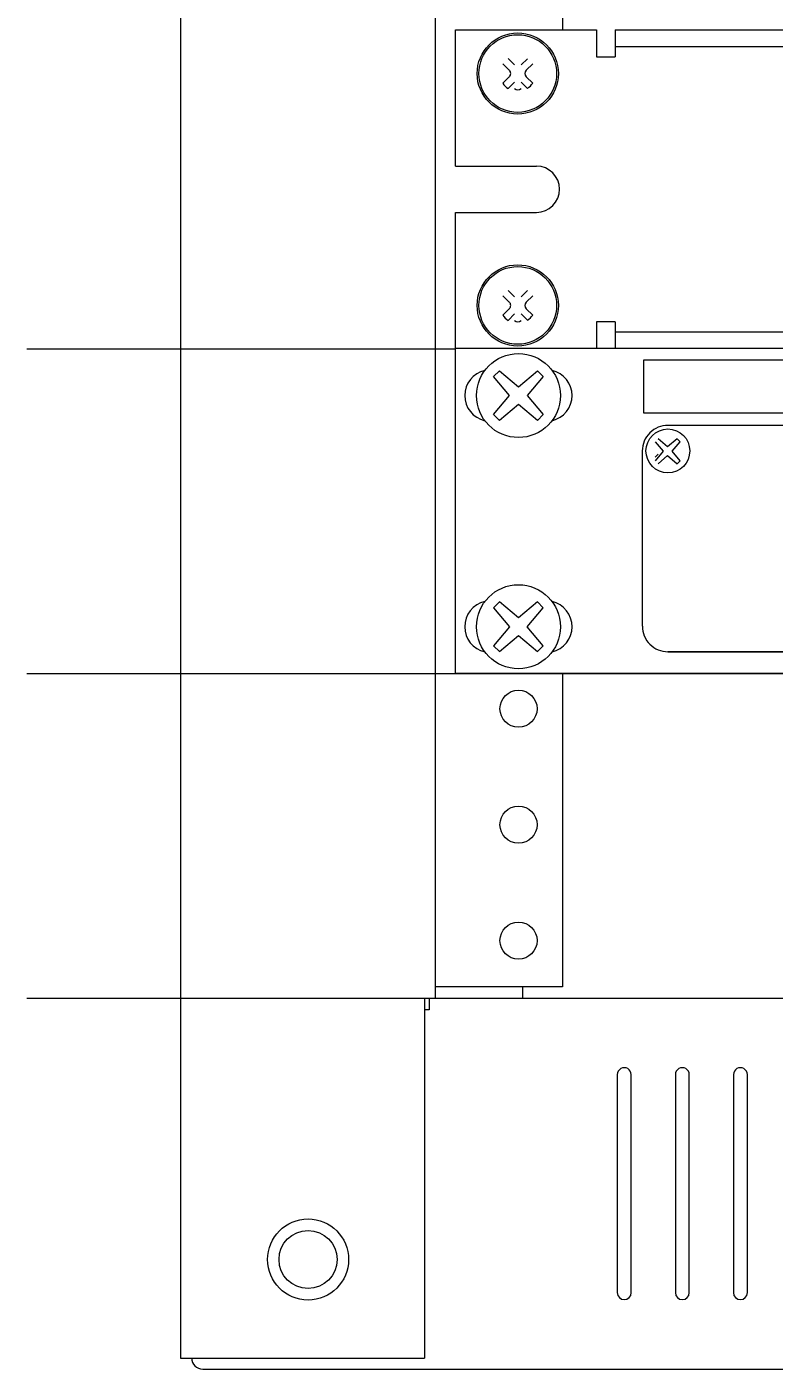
# Model space of a CAD drawing. Header units: millimetres. Extents: x -71336 to -35435, y -26189 to 22712.
# Drawn here: x -57405.2 to -57302.9, y -3200.3 to -3016.6 of the extents above; entities that cross this region are included whole.
import ezdxf
from ezdxf.enums import TextEntityAlignment as Align

# ---------------------------------------------------------------- set-up
doc = ezdxf.new("R2010")
doc.units = ezdxf.units.MM
doc.set_wipeout_variables(frame=1)
doc.linetypes.add('DASHED', pattern=[0.75, 0.5, -0.25])
doc.layers.add('SC - 6 Core Control', color=40, linetype='DASHED')
doc.layers.add('SC - Equipment', color=7, linetype='Continuous', lineweight=13)
doc.layers.add('SC - Rack Layout - U-guides and centreline', color=5, linetype='Continuous', lineweight=13, plot=False)
doc.styles.add('ARIAL', font='arial.ttf')
doc.styles.add('STYLE1', font='arial.ttf', dxfattribs={"height": 50})

# ---------------------------------------------------------------- blocks, each defined once
blk = doc.blocks.new('*U104')
at = {"layer": 'SC - Rack Layout - U-guides and centreline', "ltscale": 5}
blk.add_lwpolyline([(-300, 0), (300, 0)], dxfattribs=at)
blk = doc.blocks.new('*U105')
at = {"layer": 'SC - Rack Layout - U-guides and centreline', "color": 0, "linetype": 'ByBlock', "lineweight": -2, "transparency": 16777216}
for p in [(0, 88.9), (0, 44.45), (0, 0)]:
    blk.add_blockref('*U104', p, dxfattribs=at)
blk = doc.blocks.new('*U160')
at = {"ltscale": 5}
blk.add_line((-227.076, 52.324), (-244.4623, 52.324), dxfattribs=at)
at = {"layer": 'SC - Equipment'}
for p, q in [((-279.3873, 185.674), (-279.3873, 141.224)), ((-244.4623, 141.224), (-244.4623, 185.674)), ((-227.076, 185.674), (-227.076, 141.224)), ((-279.3873, 141.224), (-279.3873, 96.774)), ((-244.4623, 96.774), (-244.4623, 141.224)), ((-227.076, 141.224), (-227.076, 96.774)), ((-279.3873, 96.774), (-279.3873, 52.324)), ((-244.4623, 52.324), (-244.4623, 96.774)), ((-227.076, 96.774), (-227.076, 52.324)), ((-279.3873, 52.324), (-279.3873, 1.524)), ((-244.4623, 50.8), (-244.4623, 52.324)), ((-232.537, 50.8), (-232.537, 52.324)), ((-245.9863, 50.7365), (-245.9863, 1.524)), ((-245.364, 50.7365), (-245.9863, 50.7365)), ((-245.364, 50.8), (244.4623, 50.8)), ((-245.364, 50.8), (-245.364, 49.1998)), ((-245.364, 49.1998), (-245.9863, 49.1998)), ((-219.583, 40.3225), (-219.583, 10.4775)), ((-217.678, 10.4775), (-217.678, 40.3225)), ((-211.6328, 40.3225), (-211.6328, 10.4775)), ((-209.7278, 10.4775), (-209.7278, 40.3225)), ((-203.6826, 40.3225), (-203.6826, 10.4775)), ((-201.7776, 10.4775), (-201.7776, 40.3225)), ((-279.3873, 1.524), (-245.9863, 1.524)), ((-276.352, 0), (276.352, 0))]:
    blk.add_line(p, q, dxfattribs=at)
for centre, radius in [((-233.1149, 179.324), 2.54), ((-233.1149, 163.449), 2.54), ((-233.1149, 147.574), 2.54), ((-233.1149, 134.874), 2.54), ((-233.1149, 118.999), 2.54), ((-233.1149, 103.124), 2.54), ((-233.1149, 90.424), 2.54), ((-233.1149, 74.549), 2.54), ((-233.1149, 58.674), 2.54), ((-261.9375, 15.0114), 5.5499), ((-261.9375, 15.0114), 3.9751)]:
    blk.add_circle(centre, radius, dxfattribs=at)
for centre, radius, start, end in [((-218.6305, 40.3225), 0.9525, 359.999983, 179.999991), ((-210.6803, 40.3225), 0.9525, 359.999983, 179.999991), ((-202.7301, 40.3225), 0.9525, 359.999983, 179.999991), ((-218.6305, 10.4775), 0.9525, 179.999991, 359.999983), ((-210.6803, 10.4775), 0.9525, 179.999991, 359.999983), ((-202.7301, 10.4775), 0.9525, 179.999991, 359.999983), ((-276.352, 1.524), 1.524, 180, 270)]:
    blk.add_arc(centre, radius, start, end, dxfattribs=at)
at = {"ltscale": 5, "style": 'ARIAL', "flags": 1}
blk.add_attdef('UNITS', (470.5, 46), '', height=9.74, dxfattribs=at)
blk = doc.blocks.new('A$C7AF64265')
at = {"lineweight": 0}
for p, q in [((-0.43, 1.17), (-1.32, 2.05)), ((1.32, 2.03), (0.46, 1.17)), ((-1.17, 0.46), (-2.03, 1.32)), ((2.05, 1.32), (1.17, 0.46)), ((-1.17, -0.46), (-2.03, -1.32)), ((-0.43, -1.17), (-1.32, -2.05)), ((1.32, -2.03), (0.46, -1.17)), ((2.05, -1.32), (1.17, -0.46))]:
    blk.add_line(p, q, dxfattribs=at)
for centre, major_axis, start_param, end_param in [((0, 0), (3.93, 3.93), 5.497787, 11.780972), ((0, 0), (3.76, 3.76), 5.497787, 11.780972), ((-1.6, 0), (-0.448, 0.448), 3.141593, 4.71239), ((1.62, 0), (0.448, 0.448), 1.570797, 3.141593), ((0, 0), (-1.72, 1.72), 1.363172, 1.783535), ((0, 0), (1.72, 1.72), 4.504765, 4.925127), ((0, -1.62), (0.448, 0.448), 3.141593, 4.712389)]:
    blk.add_ellipse(centre, major_axis=major_axis, ratio=1, start_param=start_param, end_param=end_param, dxfattribs=at)
blk = doc.blocks.new('PATCH PANEL - RJ45 24')
at = {"layer": 'SC - Equipment'}
for p, q in [((-219.44, 43.63), (-219.44, 39.96)), ((-219.44, 43.63), (219.44, 43.63)), ((-219.44, 41.35), (219.44, 41.35)), ((-219.44, 3.68), (-219.44, 0)), ((-219.44, 2.28), (219.44, 2.28)), ((-219.44, 0), (219.44, 0))]:
    blk.add_line(p, q, dxfattribs=at)
blk.add_wipeout([(-241.3, 43.63), (-221.97, 43.63), (-221.97, 0), (-241.3, 0)])
for p, q in [((-241.3, 24.99), (-241.3, 43.63)), ((-241.3, 43.63), (-221.97, 43.63)), ((-221.97, 43.63), (-221.97, 39.96)), ((-221.97, 39.96), (-219.44, 39.96)), ((-241.3, 24.99), (-230.22, 24.99)), ((-241.3, 0), (-241.3, 18.65)), ((-241.3, 18.65), (-230.22, 18.65)), ((-221.97, 3.68), (-221.97, 0)), ((-219.44, 3.68), (-221.97, 3.68)), ((-221.97, 0), (-241.3, 0))]:
    blk.add_line(p, q, dxfattribs=at)
blk.add_arc((-230.22, 21.82), 3.17, 270, 90, dxfattribs=at)
for p in [(-232.77, 37.67), (-232.77, 5.92)]:
    blk.add_blockref('A$C7AF64265', p, dxfattribs=at)
blk = doc.blocks.new('Patch Panel 2')
blk.add_wipeout([(-241.3, 0), (241.3, 0.02), (241.3, -44.47), (-241.3, -44.47)])
at = {"layer": 'SC - Equipment'}
for p, q in [((241.3, 0), (-241.3, 0)), ((241.3, 0), (-241.3, 0)), ((-241.3, -44.47), (-241.3, -0.03)), ((-193.21, -10.5), (-212.21, -10.5)), ((-213.94, -12.75), (-212.84, -14.05)), ((-212.24, -13.45), (-213.54, -12.35)), ((-210.94, -12.35), (-212.24, -13.45)), ((-211.64, -14.05), (-210.54, -12.75)), ((-210.54, -12.75), (-210.94, -12.35)), ((-215.71, -14), (-215.71, -38)), ((-212.84, -14.05), (-213.94, -15.35)), ((-213.54, -14.44), (-213.94, -14.84)), ((-213.54, -15.75), (-212.24, -14.65)), ((-212.24, -14.65), (-210.94, -15.75)), ((-210.54, -15.35), (-211.64, -14.05)), ((-210.94, -15.75), (-210.54, -15.35)), ((-235.28, -34.67), (-236.08, -35.47)), ((-232.67, -36.87), (-235.28, -34.67)), ((-230.08, -34.67), (-232.67, -36.87)), ((-229.27, -35.47), (-230.08, -34.67)), ((-236.08, -35.47), (-233.88, -38.08)), ((-231.47, -38.08), (-229.27, -35.47)), ((-233.88, -38.08), (-236.08, -40.68)), ((-229.27, -40.68), (-231.47, -38.08)), ((-235.28, -41.48), (-232.67, -39.28)), ((-232.67, -39.28), (-230.08, -41.48)), ((-236.08, -40.68), (-235.28, -41.48)), ((-230.08, -41.48), (-229.27, -40.68)), ((-193.21, -41.5), (-212.21, -41.5)), ((-212.21, -41.5), (-193.21, -41.5)), ((241.3, -44.47), (-241.3, -44.47)), ((241.3, -44.47), (-241.3, -44.47))]:
    blk.add_line(p, q, dxfattribs=at)
blk.add_lwpolyline([(-215.5, -1.52), (215.5, -1.52), (215.5, -8.84), (-215.5, -8.84)], close=True, dxfattribs=at)
blk.add_lwpolyline([(-215.5, -1.52), (215.5, -1.52), (215.5, -8.84), (-215.5, -8.84)], close=True, dxfattribs=at)
blk.add_polyline3d([(-236.08, -9.03, 0), (-233.88, -6.42, 0), (-236.08, -3.82, 0), (-235.28, -3.02, 0), (-232.67, -5.22, 0), (-230.08, -3.02, 0), (-229.27, -3.82, 0), (-231.47, -6.42, 0), (-229.27, -9.03, 0), (-230.08, -9.83, 0), (-232.67, -7.63, 0), (-235.28, -9.83, 0), (-236.08, -9.03, 0), (-236.08, -9.03, 0)], dxfattribs=at)
for centre, major_axis, start_param, end_param in [((-232.67, -6.42), (5.75, 0), 0, 6.283185), ((-236.5, -6.42), (3.53, 0), 1.795004, 4.488181), ((-228.86, -6.42), (3.53, 0), 4.936596, 7.629772), ((-212.21, -14), (3.5, 0), 1.5708, 3.141597), ((-212.21, -14), (3, 0), 0, 6.283185), ((-232.67, -38.08), (5.75, 0), 0, 6.283185), ((-236.5, -38.08), (-2.5, 2.5), -0.56119, 2.131986), ((-228.86, -38.08), (2.5, 2.5), 4.1512, 6.844376), ((-212.21, -38), (2.47, 2.47), 2.356194, 3.926991)]:
    blk.add_ellipse(centre, major_axis=major_axis, ratio=1, start_param=start_param, end_param=end_param, dxfattribs=at)

msp = doc.modelspace()

# ---------------------------------------------------------------- block references
at = {"layer": 'SC - Equipment'}
msp.add_blockref('*U160', (-57104.768, -3200.342), dxfattribs=at)
at = {"layer": 'SC - Rack Layout - U-guides and centreline'}
msp.add_blockref('*U105', (-57105.219, -3149.542), dxfattribs=at)

# ---------------------------------------------------------------- texts
at = {"layer": 'SC - 6 Core Control', "ltscale": 5, "style": 'STYLE1'}
msp.add_text('C03', height=3, dxfattribs=at).set_placement((-57307.978, -3065.444, -9917.119), align=Align.MIDDLE)

# ---------------------------------------------------------------- next in the draw order: block references
at = {"layer": 'SC - Equipment', "color": 1}
msp.add_blockref('PATCH PANEL - RJ45 24', (-57105.218, -3060.618), dxfattribs=at)

# ---------------------------------------------------------------- next in the draw order: block references
at = {"layer": 'SC - Equipment'}
msp.add_blockref('Patch Panel 2', (-57105.219, -3060.618), dxfattribs=at)

doc.saveas('drawing.dxf')
